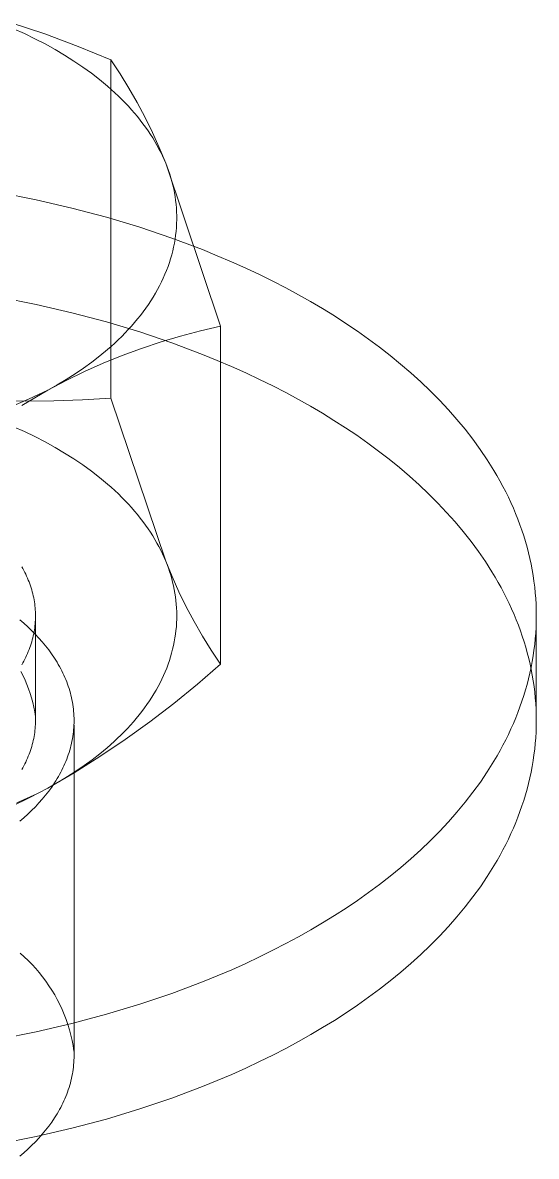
# Model space of a CAD drawing. Header units: inches. Extents: x -13 to 609, y -6 to 131.
# Drawn here: x 154.68 to 155.073, y 61.954 to 62.824 of the extents above; entities that cross this region are included whole.
import ezdxf

# ---------------------------------------------------------------- set-up
doc = ezdxf.new("R2010")
doc.units = ezdxf.units.IN
doc.layers.add('ZANO_R', color=7, linetype='Continuous', lineweight=0)

msp = doc.modelspace()

# ---------------------------------------------------------------- linework, layer by layer
at = {"layer": 'ZANO_R'}
for p, q in [((154.6966, 62.81482), (154.6708, 62.82351)), ((154.67269, 62.81884), (154.68096, 62.81511)), ((154.68096, 62.81511), (154.68902, 62.81121)), ((154.68902, 62.81121), (154.69686, 62.80715)), ((154.7221, 62.80529), (154.6966, 62.81482)), ((154.69686, 62.80715), (154.70447, 62.80294)), ((154.70447, 62.80294), (154.71184, 62.79859)), ((154.74727, 62.79493), (154.7221, 62.80529)), ((154.71184, 62.79859), (154.71895, 62.79409)), ((154.71895, 62.79409), (154.72579, 62.78946)), ((154.74727, 62.79493), (154.75437, 62.78424)), ((154.74727, 62.53548), (154.74727, 62.79493)), ((154.72579, 62.78946), (154.73236, 62.78471)), ((154.73236, 62.78471), (154.73863, 62.77984)), ((154.75437, 62.78424), (154.76111, 62.77332)), ((154.73863, 62.77984), (154.74166, 62.77736)), ((154.74166, 62.77736), (154.74461, 62.77486)), ((154.74461, 62.77486), (154.74748, 62.77233)), ((154.74748, 62.77233), (154.75028, 62.76978)), ((154.75028, 62.76978), (154.753, 62.76721)), ((154.753, 62.76721), (154.75564, 62.76462)), ((154.76111, 62.77332), (154.76749, 62.76219)), ((154.75564, 62.76462), (154.7582, 62.76201)), ((154.7582, 62.76201), (154.76068, 62.75938)), ((154.76068, 62.75938), (154.76308, 62.75673)), ((154.76749, 62.76219), (154.7735, 62.75085)), ((154.76308, 62.75673), (154.7654, 62.75407)), ((154.7654, 62.75407), (154.76763, 62.75139)), ((154.76763, 62.75139), (154.76979, 62.7487)), ((154.7735, 62.75085), (154.77914, 62.73933)), ((154.76979, 62.7487), (154.77186, 62.74599)), ((154.77186, 62.74599), (154.77385, 62.74328)), ((154.77385, 62.74328), (154.77576, 62.74055)), ((154.77576, 62.74055), (154.77759, 62.73781)), ((154.77759, 62.73781), (154.77934, 62.73507)), ((154.77914, 62.73933), (154.7844, 62.72762)), ((154.77934, 62.73507), (154.781, 62.73232)), ((154.781, 62.73232), (154.78258, 62.72957)), ((154.78258, 62.72957), (154.78408, 62.72681)), ((154.78408, 62.72681), (154.7855, 62.72404)), ((154.7844, 62.72762), (154.78927, 62.71575)), ((154.7855, 62.72404), (154.78684, 62.72128)), ((154.78684, 62.72128), (154.78809, 62.71852)), ((154.78809, 62.71852), (154.78927, 62.71575)), ((154.78927, 62.71575), (154.79037, 62.71297)), ((154.78927, 62.71575), (154.83127, 62.59063)), ((154.79037, 62.71297), (154.7914, 62.71018)), ((154.7914, 62.71018), (154.79236, 62.70736)), ((154.79236, 62.70736), (154.79324, 62.70453)), ((154.79324, 62.70453), (154.79405, 62.70167)), ((154.79405, 62.70167), (154.79478, 62.6988)), ((154.79478, 62.6988), (154.79544, 62.69591)), ((154.66193, 62.69326), (154.69002, 62.68765)), ((154.79544, 62.69591), (154.79601, 62.69301)), ((154.79601, 62.69301), (154.79651, 62.69009)), ((154.79651, 62.69009), (154.79693, 62.68716)), ((154.69002, 62.68765), (154.71735, 62.68128)), ((154.71735, 62.68128), (154.74382, 62.67422)), ((154.79693, 62.68716), (154.79726, 62.68422)), ((154.79726, 62.68422), (154.79752, 62.68126)), ((154.79752, 62.68126), (154.79769, 62.6783)), ((154.74382, 62.67422), (154.76936, 62.6665)), ((154.79769, 62.6783), (154.79777, 62.67533)), ((154.79778, 62.67234), (154.79769, 62.66936)), ((154.79777, 62.67533), (154.79778, 62.67234)), ((154.76936, 62.6665), (154.79391, 62.65818)), ((154.79727, 62.66337), (154.79693, 62.66037)), ((154.79752, 62.66636), (154.79727, 62.66337)), ((154.79769, 62.66936), (154.79752, 62.66636)), ((154.79391, 62.65818), (154.81742, 62.64932)), ((154.79599, 62.65436), (154.79539, 62.65136)), ((154.7965, 62.65736), (154.79599, 62.65436)), ((154.79693, 62.66037), (154.7965, 62.65736)), ((154.79392, 62.64536), (154.79306, 62.64237)), ((154.7947, 62.64836), (154.79392, 62.64536)), ((154.79539, 62.65136), (154.7947, 62.64836)), ((154.81742, 62.64932), (154.82878, 62.64469)), ((154.82878, 62.64469), (154.83985, 62.63996)), ((154.79107, 62.63641), (154.78995, 62.63343)), ((154.79211, 62.63938), (154.79107, 62.63641)), ((154.79306, 62.64237), (154.79211, 62.63938)), ((154.83985, 62.63996), (154.85065, 62.63511)), ((154.78744, 62.62752), (154.78605, 62.62459)), ((154.78874, 62.63047), (154.78744, 62.62752)), ((154.78995, 62.63343), (154.78874, 62.63047)), ((154.85065, 62.63511), (154.86117, 62.63016)), ((154.86117, 62.63016), (154.8714, 62.62511)), ((154.78303, 62.61875), (154.7814, 62.61586)), ((154.78459, 62.62166), (154.78303, 62.61875)), ((154.78605, 62.62459), (154.78459, 62.62166)), ((154.8714, 62.62511), (154.88135, 62.61998)), ((154.88135, 62.61998), (154.89101, 62.61476)), ((154.69002, 62.60728), (154.66193, 62.6129)), ((154.77787, 62.61012), (154.77599, 62.60728)), ((154.77968, 62.61298), (154.77787, 62.61012)), ((154.7814, 62.61586), (154.77968, 62.61298)), ((154.89101, 62.61476), (154.90038, 62.60947)), ((154.71735, 62.60092), (154.69002, 62.60728)), ((154.74382, 62.59385), (154.71735, 62.60092)), ((154.77198, 62.60166), (154.76986, 62.59889)), ((154.77402, 62.60446), (154.77198, 62.60166)), ((154.77599, 62.60728), (154.77402, 62.60446)), ((154.90038, 62.60947), (154.90955, 62.60406)), ((154.90955, 62.60406), (154.91859, 62.59849)), ((154.76936, 62.58614), (154.74382, 62.59385)), ((154.76538, 62.59341), (154.76303, 62.59071)), ((154.76766, 62.59614), (154.76538, 62.59341)), ((154.76986, 62.59889), (154.76766, 62.59614)), ((154.91859, 62.59849), (154.92748, 62.59274)), ((154.92748, 62.59274), (154.93622, 62.58684)), ((154.75811, 62.58539), (154.75554, 62.58278)), ((154.7606, 62.58804), (154.75811, 62.58539)), ((154.76303, 62.59071), (154.7606, 62.58804)), ((154.79391, 62.57782), (154.76936, 62.58614)), ((154.81595, 62.58708), (154.80075, 62.58305)), ((154.83127, 62.59063), (154.81595, 62.58708)), ((154.83127, 62.59063), (154.83127, 62.33119)), ((154.93622, 62.58684), (154.94479, 62.58076)), ((154.74742, 62.57511), (154.74459, 62.57262)), ((154.7502, 62.57764), (154.74742, 62.57511)), ((154.7529, 62.58019), (154.7502, 62.57764)), ((154.75554, 62.58278), (154.7529, 62.58019)), ((154.78569, 62.57853), (154.77078, 62.57353)), ((154.80075, 62.58305), (154.78569, 62.57853)), ((154.81742, 62.56895), (154.79391, 62.57782)), ((154.94479, 62.58076), (154.95319, 62.57453)), ((154.73873, 62.56774), (154.73263, 62.563)), ((154.74459, 62.57262), (154.73873, 62.56774)), ((154.75604, 62.56805), (154.74148, 62.56211)), ((154.77078, 62.57353), (154.75604, 62.56805)), ((154.82878, 62.56433), (154.81742, 62.56895)), ((154.95319, 62.57453), (154.9614, 62.56813)), ((154.9614, 62.56813), (154.9694, 62.56158)), ((154.7263, 62.5584), (154.71977, 62.55395)), ((154.73263, 62.563), (154.7263, 62.5584)), ((154.74148, 62.56211), (154.72712, 62.5557)), ((154.83985, 62.55959), (154.82878, 62.56433)), ((154.85065, 62.55475), (154.83985, 62.55959)), ((154.9694, 62.56158), (154.97719, 62.55487)), ((154.71297, 62.54884), (154.69905, 62.54153)), ((154.71304, 62.54965), (154.70612, 62.54551)), ((154.72712, 62.5557), (154.71297, 62.54884)), ((154.71977, 62.55395), (154.71304, 62.54965)), ((154.86117, 62.5498), (154.85065, 62.55475)), ((154.8714, 62.54475), (154.86117, 62.5498)), ((154.97719, 62.55487), (154.98476, 62.54801)), ((154.69905, 62.54153), (154.67894, 62.52973)), ((154.69905, 62.54153), (154.68405, 62.5345)), ((154.70612, 62.54551), (154.69905, 62.54153)), ((154.88135, 62.53962), (154.8714, 62.54475)), ((154.98476, 62.54801), (154.99209, 62.54099)), ((154.99209, 62.54099), (154.99917, 62.53383)), ((154.65994, 62.53363), (154.68178, 62.53308)), ((154.68405, 62.5345), (154.66883, 62.52799)), ((154.68178, 62.53308), (154.70363, 62.5332)), ((154.70363, 62.5332), (154.72547, 62.534)), ((154.72547, 62.534), (154.74727, 62.53548)), ((154.78927, 62.41037), (154.74727, 62.53548)), ((154.89101, 62.5344), (154.88135, 62.53962)), ((154.90038, 62.52911), (154.89101, 62.5344)), ((154.99917, 62.53383), (155.00599, 62.52653)), ((154.90941, 62.52378), (154.90038, 62.52911)), ((154.9183, 62.5183), (154.90941, 62.52378)), ((155.00599, 62.52653), (155.01254, 62.51909)), ((154.92706, 62.51265), (154.9183, 62.5183)), ((155.01254, 62.51909), (155.01881, 62.51151)), ((154.68096, 62.50972), (154.67269, 62.51345)), ((154.68902, 62.50583), (154.68096, 62.50972)), ((154.69686, 62.50177), (154.68902, 62.50583)), ((154.93568, 62.50685), (154.92706, 62.51265)), ((154.94413, 62.50088), (154.93568, 62.50685)), ((155.01881, 62.51151), (155.02478, 62.50381)), ((154.70447, 62.49756), (154.69686, 62.50177)), ((154.71184, 62.4932), (154.70447, 62.49756)), ((154.95241, 62.49476), (154.94413, 62.50088)), ((155.02478, 62.50381), (155.03045, 62.49598)), ((154.71895, 62.48871), (154.71184, 62.4932)), ((154.72579, 62.48408), (154.71895, 62.48871)), ((154.96051, 62.48848), (154.95241, 62.49476)), ((154.96841, 62.48204), (154.96051, 62.48848)), ((155.03045, 62.49598), (155.03581, 62.48803)), ((155.03581, 62.48803), (155.03837, 62.48402)), ((154.73236, 62.47932), (154.72579, 62.48408)), ((154.73863, 62.47445), (154.73236, 62.47932)), ((154.97611, 62.47546), (154.96841, 62.48204)), ((155.03837, 62.48402), (155.04084, 62.47997)), ((155.04084, 62.47997), (155.04323, 62.47591)), ((154.74166, 62.47198), (154.73863, 62.47445)), ((154.74461, 62.46948), (154.74166, 62.47198)), ((154.98359, 62.46873), (154.97611, 62.47546)), ((155.04323, 62.47591), (155.04554, 62.47181)), ((155.04554, 62.47181), (155.04776, 62.46769)), ((154.74748, 62.46695), (154.74461, 62.46948)), ((154.75028, 62.4644), (154.74748, 62.46695)), ((154.753, 62.46183), (154.75028, 62.4644)), ((154.75564, 62.45924), (154.753, 62.46183)), ((154.99085, 62.46184), (154.98359, 62.46873)), ((154.99786, 62.45482), (154.99085, 62.46184)), ((155.04776, 62.46769), (155.0499, 62.46355)), ((155.0499, 62.46355), (155.05194, 62.45939)), ((154.7582, 62.45663), (154.75564, 62.45924)), ((154.76068, 62.454), (154.7582, 62.45663)), ((154.76308, 62.45135), (154.76068, 62.454)), ((155.00463, 62.44766), (154.99786, 62.45482)), ((155.05194, 62.45939), (155.0539, 62.4552)), ((155.0539, 62.4552), (155.05577, 62.45099)), ((154.7654, 62.44869), (154.76308, 62.45135)), ((154.76763, 62.44601), (154.7654, 62.44869)), ((154.76979, 62.44331), (154.76763, 62.44601)), ((155.01113, 62.44036), (155.00463, 62.44766)), ((155.05577, 62.45099), (155.05755, 62.44676)), ((155.05755, 62.44676), (155.05924, 62.44252)), ((154.77186, 62.44061), (154.76979, 62.44331)), ((154.77385, 62.43789), (154.77186, 62.44061)), ((154.77576, 62.43517), (154.77385, 62.43789)), ((155.01737, 62.43293), (155.01113, 62.44036)), ((155.05924, 62.44252), (155.06084, 62.43825)), ((155.06084, 62.43825), (155.06234, 62.43397)), ((154.77759, 62.43243), (154.77576, 62.43517)), ((154.77934, 62.42969), (154.77759, 62.43243)), ((154.781, 62.42694), (154.77934, 62.42969)), ((154.78258, 62.42418), (154.781, 62.42694)), ((155.02332, 62.42538), (155.01737, 62.43293)), ((155.06234, 62.43397), (155.06375, 62.42967)), ((155.06375, 62.42967), (155.06507, 62.42536)), ((154.78408, 62.42142), (154.78258, 62.42418)), ((154.7855, 62.41866), (154.78408, 62.42142)), ((154.78684, 62.4159), (154.7855, 62.41866)), ((155.02898, 62.4177), (155.02332, 62.42538)), ((155.06507, 62.42536), (155.06629, 62.42103)), ((155.06629, 62.42103), (155.06741, 62.41669)), ((154.78809, 62.41313), (154.78684, 62.4159)), ((154.78927, 62.41037), (154.78809, 62.41313)), ((154.78927, 62.41037), (154.79033, 62.4077)), ((154.79414, 62.3985), (154.78927, 62.41037)), ((155.03434, 62.40991), (155.02898, 62.4177)), ((155.03938, 62.40201), (155.03434, 62.40991)), ((155.06741, 62.41669), (155.06844, 62.41234)), ((155.06844, 62.41234), (155.06938, 62.40797)), ((154.67897, 62.40601), (154.67977, 62.40457)), ((154.67977, 62.40457), (154.68055, 62.40313)), ((154.68055, 62.40313), (154.6813, 62.40168)), ((154.6813, 62.40168), (154.68202, 62.40022)), ((154.79033, 62.4077), (154.79133, 62.405)), ((154.79133, 62.405), (154.79225, 62.40229)), ((154.79225, 62.40229), (154.79311, 62.39957)), ((155.04179, 62.39802), (155.03938, 62.40201)), ((155.06938, 62.40797), (155.07021, 62.4036)), ((155.07021, 62.4036), (155.07095, 62.39922)), ((154.68202, 62.40022), (154.6827, 62.39876)), ((154.6827, 62.39876), (154.68336, 62.39729)), ((154.68336, 62.39729), (154.68398, 62.39581)), ((154.68398, 62.39581), (154.68457, 62.39432)), ((154.68457, 62.39432), (154.68513, 62.39283)), ((154.68513, 62.39283), (154.68566, 62.39133)), ((154.79311, 62.39957), (154.7939, 62.39682)), ((154.7939, 62.39682), (154.79463, 62.39406)), ((154.7994, 62.38679), (154.79414, 62.3985)), ((154.79463, 62.39406), (154.79527, 62.39128)), ((155.04411, 62.39401), (155.04179, 62.39802)), ((155.04635, 62.38997), (155.04411, 62.39401)), ((155.07095, 62.39922), (155.07159, 62.39483)), ((155.07159, 62.39483), (155.07214, 62.39043)), ((154.68566, 62.39133), (154.68615, 62.38982)), ((154.68615, 62.38982), (154.68661, 62.38831)), ((154.68661, 62.38831), (154.68704, 62.3868)), ((154.68704, 62.3868), (154.68743, 62.38528)), ((154.68743, 62.38528), (154.68779, 62.38376)), ((154.68779, 62.38376), (154.68812, 62.38223)), ((154.79527, 62.39128), (154.79585, 62.38849)), ((154.79585, 62.38849), (154.79635, 62.38569)), ((154.79635, 62.38569), (154.79678, 62.38287)), ((154.80503, 62.37526), (154.7994, 62.38679)), ((155.04851, 62.38591), (155.04635, 62.38997)), ((155.05058, 62.38182), (155.04851, 62.38591)), ((155.07214, 62.39043), (155.07258, 62.38603)), ((155.07258, 62.38603), (155.07293, 62.38162)), ((154.68812, 62.38223), (154.68841, 62.3807)), ((154.68841, 62.3807), (154.68867, 62.37917)), ((154.68867, 62.37917), (154.68889, 62.37763)), ((154.68889, 62.37763), (154.68908, 62.37609)), ((154.68908, 62.37609), (154.68924, 62.37455)), ((154.79678, 62.38287), (154.79714, 62.38004)), ((154.79714, 62.38004), (154.79741, 62.3772)), ((154.79741, 62.3772), (154.79761, 62.37435)), ((154.81105, 62.36393), (154.80503, 62.37526)), ((155.05257, 62.37772), (155.05058, 62.38182)), ((155.05447, 62.37359), (155.05257, 62.37772)), ((155.07293, 62.38162), (155.07318, 62.37721)), ((155.07318, 62.37721), (155.07333, 62.3728)), ((154.68924, 62.37455), (154.68936, 62.37301)), ((154.68936, 62.37301), (154.68945, 62.37146)), ((154.68945, 62.37146), (154.6895, 62.36992)), ((154.6895, 62.36683), (154.68945, 62.36529)), ((154.6895, 62.36992), (154.68952, 62.36837)), ((154.68952, 62.36837), (154.6895, 62.36683)), ((154.79761, 62.37435), (154.79774, 62.37149)), ((154.79774, 62.37149), (154.79778, 62.36863)), ((154.79778, 62.36863), (154.79775, 62.36575)), ((155.05628, 62.36944), (155.05447, 62.37359)), ((155.05801, 62.36527), (155.05628, 62.36944)), ((155.07333, 62.3728), (155.07338, 62.36839)), ((155.07338, 62.36839), (155.07333, 62.36397)), ((154.67745, 62.36529), (154.68057, 62.3626)), ((154.68057, 62.3626), (154.6836, 62.35986)), ((154.6836, 62.35986), (154.68653, 62.35705)), ((154.68867, 62.35758), (154.68841, 62.35605)), ((154.6889, 62.35912), (154.68867, 62.35758)), ((154.68909, 62.36066), (154.6889, 62.35912)), ((154.68924, 62.3622), (154.68909, 62.36066)), ((154.68936, 62.36374), (154.68924, 62.3622)), ((154.68945, 62.36529), (154.68936, 62.36374)), ((154.68952, 62.28801), (154.68952, 62.36529)), ((154.79745, 62.35999), (154.79718, 62.3571)), ((154.79764, 62.36287), (154.79745, 62.35999)), ((154.79775, 62.36575), (154.79764, 62.36287)), ((154.81743, 62.3528), (154.81105, 62.36393)), ((155.05965, 62.36109), (155.05801, 62.36527)), ((155.0612, 62.35689), (155.05965, 62.36109)), ((155.07318, 62.35956), (155.07293, 62.35515)), ((155.07333, 62.36397), (155.07318, 62.35956)), ((155.07338, 62.28802), (155.07338, 62.36397)), ((154.68653, 62.35705), (154.68936, 62.35419)), ((154.68704, 62.34995), (154.68661, 62.34843)), ((154.68743, 62.35147), (154.68704, 62.34995)), ((154.68779, 62.35299), (154.68743, 62.35147)), ((154.68812, 62.35452), (154.68779, 62.35299)), ((154.68841, 62.35605), (154.68812, 62.35452)), ((154.68936, 62.35419), (154.69209, 62.35127)), ((154.69209, 62.35127), (154.69471, 62.34829)), ((154.7964, 62.35132), (154.79589, 62.34843)), ((154.79683, 62.35421), (154.7964, 62.35132)), ((154.79718, 62.3571), (154.79683, 62.35421)), ((154.82417, 62.34188), (154.81743, 62.3528)), ((155.06266, 62.35267), (155.0612, 62.35689)), ((155.06403, 62.34843), (155.06266, 62.35267)), ((155.07259, 62.35075), (155.07214, 62.34634)), ((155.07293, 62.35515), (155.07259, 62.35075)), ((154.68398, 62.34094), (154.68336, 62.33946)), ((154.68458, 62.34243), (154.68398, 62.34094)), ((154.68513, 62.34392), (154.68458, 62.34243)), ((154.68566, 62.34542), (154.68513, 62.34392)), ((154.68615, 62.34693), (154.68566, 62.34542)), ((154.68661, 62.34843), (154.68615, 62.34693)), ((154.69471, 62.34829), (154.69722, 62.34526)), ((154.69722, 62.34526), (154.69961, 62.34218)), ((154.69961, 62.34218), (154.70188, 62.33905)), ((154.79462, 62.34265), (154.79386, 62.33977)), ((154.79529, 62.34554), (154.79462, 62.34265)), ((154.79589, 62.34843), (154.79529, 62.34554)), ((154.83127, 62.33119), (154.82417, 62.34188)), ((155.0653, 62.34418), (155.06403, 62.34843)), ((155.06649, 62.33992), (155.0653, 62.34418)), ((155.06758, 62.33565), (155.06649, 62.33992)), ((155.0716, 62.34195), (155.07096, 62.33756)), ((155.07214, 62.34634), (155.0716, 62.34195)), ((154.67978, 62.33218), (154.67897, 62.33074)), ((154.68056, 62.33362), (154.67978, 62.33218)), ((154.68131, 62.33507), (154.68056, 62.33362)), ((154.68202, 62.33652), (154.68131, 62.33507)), ((154.68271, 62.33799), (154.68202, 62.33652)), ((154.68336, 62.33946), (154.68271, 62.33799)), ((154.70188, 62.33905), (154.70402, 62.33587)), ((154.70402, 62.33587), (154.70504, 62.33426)), ((154.70504, 62.33426), (154.70603, 62.33265)), ((154.70603, 62.33265), (154.70699, 62.33102)), ((154.79211, 62.33401), (154.79112, 62.33114)), ((154.79303, 62.33689), (154.79211, 62.33401)), ((154.79386, 62.33977), (154.79303, 62.33689)), ((154.81368, 62.31589), (154.83127, 62.33119)), ((155.06858, 62.33136), (155.06758, 62.33565)), ((155.06949, 62.32706), (155.06858, 62.33136)), ((155.07022, 62.33317), (155.06939, 62.3288)), ((155.07096, 62.33756), (155.07022, 62.33317)), ((154.67992, 62.32233), (154.67828, 62.32558)), ((154.70699, 62.33102), (154.70791, 62.32938)), ((154.70791, 62.32938), (154.7088, 62.32773)), ((154.7088, 62.32773), (154.70965, 62.32608)), ((154.70965, 62.32608), (154.71047, 62.32441)), ((154.71047, 62.32441), (154.71126, 62.32274)), ((154.71126, 62.32274), (154.712, 62.32105)), ((154.78764, 62.32259), (154.78632, 62.31976)), ((154.78888, 62.32543), (154.78764, 62.32259)), ((154.79004, 62.32828), (154.78888, 62.32543)), ((154.79112, 62.33114), (154.79004, 62.32828)), ((155.06845, 62.32444), (155.06742, 62.32008)), ((155.06939, 62.3288), (155.06845, 62.32444)), ((155.0703, 62.32276), (155.06949, 62.32706)), ((155.07102, 62.31844), (155.0703, 62.32276)), ((154.68145, 62.31903), (154.67992, 62.32233)), ((154.68287, 62.31567), (154.68145, 62.31903)), ((154.68417, 62.31227), (154.68287, 62.31567)), ((154.712, 62.32105), (154.71272, 62.31936)), ((154.71272, 62.31936), (154.71339, 62.31766)), ((154.71339, 62.31766), (154.71403, 62.31596)), ((154.71403, 62.31596), (154.71463, 62.31424)), ((154.71463, 62.31424), (154.71519, 62.31253)), ((154.78345, 62.31413), (154.7819, 62.31134)), ((154.78493, 62.31694), (154.78345, 62.31413)), ((154.78632, 62.31976), (154.78493, 62.31694)), ((154.79563, 62.30115), (154.81368, 62.31589)), ((155.0663, 62.31574), (155.06508, 62.31142)), ((155.06742, 62.32008), (155.0663, 62.31574)), ((155.07164, 62.31412), (155.07102, 62.31844)), ((155.07217, 62.30979), (155.07164, 62.31412)), ((154.68535, 62.30882), (154.68417, 62.31227)), ((154.68641, 62.30534), (154.68535, 62.30882)), ((154.68735, 62.30182), (154.68641, 62.30534)), ((154.71519, 62.31253), (154.71572, 62.3108)), ((154.71572, 62.3108), (154.71621, 62.30907)), ((154.71621, 62.30907), (154.71666, 62.30733)), ((154.71666, 62.30733), (154.71707, 62.30559)), ((154.71707, 62.30559), (154.71745, 62.30385)), ((154.77856, 62.30581), (154.77678, 62.30307)), ((154.78027, 62.30857), (154.77856, 62.30581)), ((154.7819, 62.31134), (154.78027, 62.30857)), ((155.06376, 62.3071), (155.06235, 62.3028)), ((155.06508, 62.31142), (155.06376, 62.3071)), ((155.0726, 62.30546), (155.07217, 62.30979)), ((155.07294, 62.30112), (155.0726, 62.30546)), ((154.68817, 62.29827), (154.68735, 62.30182)), ((154.68887, 62.2947), (154.68817, 62.29827)), ((154.71745, 62.30385), (154.71778, 62.3021)), ((154.71778, 62.3021), (154.71808, 62.30034)), ((154.71808, 62.30034), (154.71833, 62.29859)), ((154.71833, 62.29859), (154.71855, 62.29683)), ((154.71855, 62.29683), (154.71873, 62.29507)), ((154.77298, 62.29764), (154.77098, 62.29496)), ((154.77492, 62.30034), (154.77298, 62.29764)), ((154.77678, 62.30307), (154.77492, 62.30034)), ((154.77714, 62.28697), (154.79563, 62.30115)), ((155.06085, 62.29852), (155.05926, 62.29426)), ((155.06235, 62.3028), (155.06085, 62.29852)), ((155.07318, 62.29678), (155.07294, 62.30112)), ((155.07333, 62.29244), (155.07318, 62.29678)), ((154.68945, 62.2911), (154.68887, 62.2947)), ((154.6895, 62.28647), (154.68952, 62.28801)), ((154.71873, 62.29507), (154.71887, 62.29331)), ((154.71887, 62.29331), (154.71897, 62.29154)), ((154.71897, 62.29154), (154.71902, 62.28978)), ((154.71902, 62.28978), (154.71904, 62.28801)), ((154.71904, 62.28801), (154.71902, 62.28625)), ((154.76675, 62.28966), (154.76453, 62.28704)), ((154.7689, 62.2923), (154.76675, 62.28966)), ((154.77098, 62.29496), (154.7689, 62.2923)), ((155.05757, 62.29001), (155.05579, 62.28578)), ((155.05926, 62.29426), (155.05757, 62.29001)), ((155.07333, 62.28361), (155.07338, 62.28802)), ((154.6889, 62.27876), (154.68909, 62.2803)), ((154.68909, 62.2803), (154.68924, 62.28184)), ((154.68924, 62.28184), (154.68936, 62.28338)), ((154.68936, 62.28338), (154.68945, 62.28492)), ((154.68945, 62.28492), (154.6895, 62.28647)), ((154.71855, 62.27919), (154.71833, 62.27744)), ((154.71873, 62.28096), (154.71855, 62.27919)), ((154.71887, 62.28272), (154.71873, 62.28096)), ((154.71897, 62.28448), (154.71887, 62.28272)), ((154.71902, 62.28625), (154.71897, 62.28448)), ((154.71904, 62.28448), (154.71904, 62.03085)), ((154.75746, 62.27935), (154.75497, 62.27684)), ((154.75989, 62.28189), (154.75746, 62.27935)), ((154.75821, 62.27336), (154.77714, 62.28697)), ((154.76224, 62.28445), (154.75989, 62.28189)), ((154.76453, 62.28704), (154.76224, 62.28445)), ((155.05392, 62.28157), (155.05196, 62.27739)), ((155.05579, 62.28578), (155.05392, 62.28157)), ((155.07293, 62.27479), (155.07318, 62.2792)), ((155.07318, 62.2792), (155.07333, 62.28361)), ((154.68704, 62.26959), (154.68743, 62.2711)), ((154.68743, 62.2711), (154.68779, 62.27263)), ((154.68779, 62.27263), (154.68812, 62.27416)), ((154.68812, 62.27416), (154.68841, 62.27569)), ((154.68841, 62.27569), (154.68867, 62.27722)), ((154.68867, 62.27722), (154.6889, 62.27876)), ((154.71708, 62.27043), (154.71666, 62.26869)), ((154.71745, 62.27218), (154.71708, 62.27043)), ((154.71778, 62.27393), (154.71745, 62.27218)), ((154.71808, 62.27568), (154.71778, 62.27393)), ((154.71833, 62.27744), (154.71808, 62.27568)), ((154.73888, 62.26035), (154.75821, 62.27336)), ((154.74981, 62.2719), (154.74439, 62.26707)), ((154.75242, 62.27435), (154.74981, 62.2719)), ((154.75497, 62.27684), (154.75242, 62.27435)), ((155.04991, 62.27322), (155.04778, 62.26908)), ((155.05196, 62.27739), (155.04991, 62.27322)), ((155.07214, 62.26598), (155.07259, 62.27038)), ((155.07259, 62.27038), (155.07293, 62.27479)), ((154.68398, 62.26058), (154.68458, 62.26207)), ((154.68458, 62.26207), (154.68513, 62.26356)), ((154.68513, 62.26356), (154.68566, 62.26506)), ((154.68566, 62.26506), (154.68615, 62.26656)), ((154.68615, 62.26656), (154.68661, 62.26807)), ((154.68661, 62.26807), (154.68704, 62.26959)), ((154.71464, 62.26178), (154.71403, 62.26007)), ((154.7152, 62.2635), (154.71464, 62.26178)), ((154.71573, 62.26522), (154.7152, 62.2635)), ((154.71621, 62.26695), (154.71573, 62.26522)), ((154.71666, 62.26869), (154.71621, 62.26695)), ((154.73875, 62.26238), (154.73288, 62.25781)), ((154.74439, 62.26707), (154.73875, 62.26238)), ((155.04556, 62.26496), (155.04325, 62.26087)), ((155.04778, 62.26908), (155.04556, 62.26496)), ((155.07096, 62.25719), (155.0716, 62.26158)), ((155.0716, 62.26158), (155.07214, 62.26598)), ((154.67978, 62.25181), (154.68056, 62.25325)), ((154.68056, 62.25325), (154.68131, 62.2547)), ((154.68131, 62.2547), (154.68202, 62.25616)), ((154.68202, 62.25616), (154.68271, 62.25763)), ((154.68271, 62.25763), (154.68336, 62.2591)), ((154.68336, 62.2591), (154.68398, 62.26058)), ((154.71126, 62.25329), (154.71048, 62.25161)), ((154.71201, 62.25497), (154.71126, 62.25329)), ((154.71272, 62.25666), (154.71201, 62.25497)), ((154.7134, 62.25836), (154.71272, 62.25666)), ((154.71403, 62.26007), (154.7134, 62.25836)), ((154.71915, 62.24794), (154.73888, 62.26035)), ((154.7268, 62.25337), (154.72053, 62.24907)), ((154.73288, 62.25781), (154.7268, 62.25337)), ((155.04086, 62.2568), (155.03839, 62.25276)), ((155.04325, 62.26087), (155.04086, 62.2568)), ((155.07022, 62.25281), (155.07096, 62.25719)), ((154.67897, 62.25038), (154.67978, 62.25181)), ((154.69905, 62.23615), (154.71915, 62.24794)), ((154.707, 62.245), (154.70604, 62.24338)), ((154.70792, 62.24664), (154.707, 62.245)), ((154.71407, 62.24491), (154.70745, 62.2409)), ((154.70881, 62.24829), (154.70792, 62.24664)), ((154.70966, 62.24995), (154.70881, 62.24829)), ((154.71048, 62.25161), (154.70966, 62.24995)), ((154.72053, 62.24907), (154.71407, 62.24491)), ((155.03583, 62.24874), (155.03048, 62.24079)), ((155.03839, 62.25276), (155.03583, 62.24874)), ((155.06845, 62.24407), (155.06939, 62.24844)), ((155.06939, 62.24844), (155.07022, 62.25281)), ((154.68512, 62.22883), (154.69905, 62.23615)), ((154.70189, 62.23697), (154.69962, 62.23384)), ((154.70403, 62.24015), (154.70189, 62.23697)), ((154.70505, 62.24176), (154.70403, 62.24015)), ((154.70604, 62.24338), (154.70505, 62.24176)), ((155.03048, 62.24079), (155.02481, 62.23297)), ((155.0663, 62.23538), (155.06742, 62.23972)), ((155.06742, 62.23972), (155.06845, 62.24407)), ((154.67097, 62.22197), (154.68512, 62.22883)), ((154.67523, 62.22491), (154.6906, 62.23171)), ((154.69472, 62.22773), (154.6921, 62.22475)), ((154.69723, 62.23076), (154.69472, 62.22773)), ((154.69962, 62.23384), (154.69723, 62.23076)), ((155.02481, 62.23297), (155.01884, 62.22526)), ((155.06376, 62.22674), (155.06508, 62.23105)), ((155.06508, 62.23105), (155.0663, 62.23538)), ((154.68654, 62.21897), (154.68361, 62.21616)), ((154.68938, 62.22183), (154.68654, 62.21897)), ((154.6921, 62.22475), (154.68938, 62.22183)), ((155.01884, 62.22526), (155.01257, 62.21768)), ((155.05926, 62.21389), (155.06085, 62.21816)), ((155.06085, 62.21816), (155.06235, 62.22244)), ((155.06235, 62.22244), (155.06376, 62.22674)), ((154.68059, 62.21342), (154.67747, 62.21073)), ((154.68361, 62.21616), (154.68059, 62.21342)), ((155.00603, 62.21024), (154.99921, 62.20294)), ((155.01257, 62.21768), (155.00603, 62.21024)), ((155.05579, 62.20542), (155.05757, 62.20965)), ((155.05757, 62.20965), (155.05926, 62.21389)), ((154.99921, 62.20294), (154.99212, 62.19578)), ((155.05196, 62.19702), (155.05392, 62.20121)), ((155.05392, 62.20121), (155.05579, 62.20542)), ((154.99212, 62.19578), (154.9848, 62.18876)), ((155.04778, 62.18872), (155.04991, 62.19286)), ((155.04991, 62.19286), (155.05196, 62.19702)), ((154.9848, 62.18876), (154.97723, 62.1819)), ((155.04325, 62.1805), (155.04556, 62.1846)), ((155.04556, 62.1846), (155.04778, 62.18872)), ((154.96944, 62.17519), (154.96143, 62.16863)), ((154.97723, 62.1819), (154.96944, 62.17519)), ((155.03839, 62.17239), (155.04086, 62.17643)), ((155.04086, 62.17643), (155.04325, 62.1805)), ((154.96143, 62.16863), (154.95323, 62.16224)), ((155.03048, 62.16043), (155.03583, 62.16838)), ((155.03583, 62.16838), (155.03839, 62.17239)), ((154.95323, 62.16224), (154.94483, 62.156)), ((155.02481, 62.1526), (155.03048, 62.16043)), ((154.93626, 62.14993), (154.92752, 62.14402)), ((154.94483, 62.156), (154.93626, 62.14993)), ((155.01884, 62.1449), (155.02481, 62.1526)), ((154.92752, 62.14402), (154.91863, 62.13828)), ((155.01257, 62.13732), (155.01884, 62.1449)), ((154.9096, 62.1327), (154.90043, 62.12729)), ((154.91863, 62.13828), (154.9096, 62.1327)), ((155.00603, 62.12988), (155.01257, 62.13732)), ((154.90043, 62.12729), (154.89106, 62.122)), ((154.99212, 62.11541), (154.99921, 62.12257)), ((154.99921, 62.12257), (155.00603, 62.12988)), ((154.8814, 62.11678), (154.87145, 62.11165)), ((154.89106, 62.122), (154.8814, 62.11678)), ((154.9848, 62.1084), (154.99212, 62.11541)), ((154.68091, 62.1066), (154.67779, 62.10936)), ((154.68393, 62.10373), (154.68091, 62.1066)), ((154.86122, 62.1066), (154.85071, 62.10165)), ((154.87145, 62.11165), (154.86122, 62.1066)), ((154.97723, 62.10153), (154.9848, 62.1084)), ((154.68685, 62.10076), (154.68393, 62.10373)), ((154.68966, 62.0977), (154.68685, 62.10076)), ((154.69237, 62.09453), (154.68966, 62.0977)), ((154.83991, 62.0968), (154.82883, 62.09206)), ((154.85071, 62.10165), (154.83991, 62.0968)), ((154.96944, 62.09482), (154.97723, 62.10153)), ((154.69497, 62.09128), (154.69237, 62.09453)), ((154.69745, 62.08794), (154.69497, 62.09128)), ((154.69982, 62.08452), (154.69745, 62.08794)), ((154.82883, 62.09206), (154.81748, 62.08744)), ((154.95323, 62.08187), (154.96143, 62.08827)), ((154.96143, 62.08827), (154.96944, 62.09482)), ((154.70207, 62.08102), (154.69982, 62.08452)), ((154.7042, 62.07744), (154.70207, 62.08102)), ((154.81748, 62.08744), (154.79397, 62.07857)), ((154.94483, 62.07564), (154.95323, 62.08187)), ((154.7062, 62.07379), (154.7042, 62.07744)), ((154.70808, 62.07007), (154.7062, 62.07379)), ((154.76942, 62.07025), (154.74388, 62.06253)), ((154.79397, 62.07857), (154.76942, 62.07025)), ((154.93626, 62.06957), (154.94483, 62.07564)), ((154.70983, 62.0663), (154.70808, 62.07007)), ((154.71145, 62.06246), (154.70983, 62.0663)), ((154.71293, 62.05857), (154.71145, 62.06246)), ((154.74388, 62.06253), (154.71741, 62.05547)), ((154.91863, 62.05791), (154.92752, 62.06366)), ((154.92752, 62.06366), (154.93626, 62.06957)), ((154.71741, 62.05547), (154.69009, 62.0491)), ((154.71428, 62.05463), (154.71293, 62.05857)), ((154.7155, 62.05065), (154.71428, 62.05463)), ((154.9096, 62.05234), (154.91863, 62.05791)), ((154.69009, 62.0491), (154.66199, 62.04348)), ((154.71657, 62.04663), (154.7155, 62.05065)), ((154.71751, 62.04257), (154.71657, 62.04663)), ((154.89106, 62.04163), (154.90043, 62.04693)), ((154.90043, 62.04693), (154.9096, 62.05234)), ((154.71831, 62.03849), (154.71751, 62.04257)), ((154.71897, 62.03438), (154.71831, 62.03849)), ((154.87145, 62.03128), (154.8814, 62.03642)), ((154.8814, 62.03642), (154.89106, 62.04163)), ((154.71887, 62.02555), (154.71897, 62.02732)), ((154.71897, 62.02732), (154.71902, 62.02908)), ((154.71902, 62.02908), (154.71904, 62.03085)), ((154.86122, 62.02624), (154.87145, 62.03128)), ((154.71778, 62.01676), (154.71808, 62.01852)), ((154.71808, 62.01852), (154.71833, 62.02027)), ((154.71833, 62.02027), (154.71855, 62.02203)), ((154.71855, 62.02203), (154.71873, 62.02379)), ((154.71873, 62.02379), (154.71887, 62.02555)), ((154.83991, 62.01644), (154.85071, 62.02129)), ((154.85071, 62.02129), (154.86122, 62.02624)), ((154.71573, 62.00806), (154.71621, 62.00979)), ((154.71621, 62.00979), (154.71666, 62.01153)), ((154.71666, 62.01153), (154.71708, 62.01327)), ((154.71708, 62.01327), (154.71745, 62.01501)), ((154.71745, 62.01501), (154.71778, 62.01676)), ((154.81748, 62.00708), (154.82883, 62.0117)), ((154.82883, 62.0117), (154.83991, 62.01644)), ((154.71272, 61.9995), (154.7134, 62.0012)), ((154.7134, 62.0012), (154.71403, 62.0029)), ((154.71403, 62.0029), (154.71464, 62.00461)), ((154.71464, 62.00461), (154.7152, 62.00633)), ((154.7152, 62.00633), (154.71573, 62.00806)), ((154.79397, 61.99821), (154.81748, 62.00708)), ((154.70881, 61.99112), (154.70966, 61.99278)), ((154.70966, 61.99278), (154.71048, 61.99445)), ((154.71048, 61.99445), (154.71126, 61.99612)), ((154.71126, 61.99612), (154.71201, 61.99781)), ((154.71201, 61.99781), (154.71272, 61.9995)), ((154.76942, 61.98989), (154.79397, 61.99821)), ((154.70403, 61.98299), (154.70505, 61.98459)), ((154.70505, 61.98459), (154.70604, 61.98621)), ((154.70604, 61.98621), (154.707, 61.98784)), ((154.707, 61.98784), (154.70792, 61.98948)), ((154.70792, 61.98948), (154.70881, 61.99112)), ((154.74388, 61.98217), (154.76942, 61.98989)), ((154.69009, 61.96874), (154.71741, 61.9751)), ((154.69723, 61.9736), (154.69962, 61.97668)), ((154.69962, 61.97668), (154.70189, 61.97981)), ((154.70189, 61.97981), (154.70403, 61.98299)), ((154.71741, 61.9751), (154.74388, 61.98217)), ((154.66199, 61.96312), (154.69009, 61.96874)), ((154.68938, 61.96467), (154.6921, 61.96759)), ((154.6921, 61.96759), (154.69472, 61.97057)), ((154.69472, 61.97057), (154.69723, 61.9736)), ((154.68059, 61.95625), (154.68361, 61.959)), ((154.68361, 61.959), (154.68654, 61.9618)), ((154.68654, 61.9618), (154.68938, 61.96467)), ((154.67747, 61.95357), (154.68059, 61.95625))]:
    msp.add_line(p, q, dxfattribs=at)

doc.saveas('drawing.dxf')
